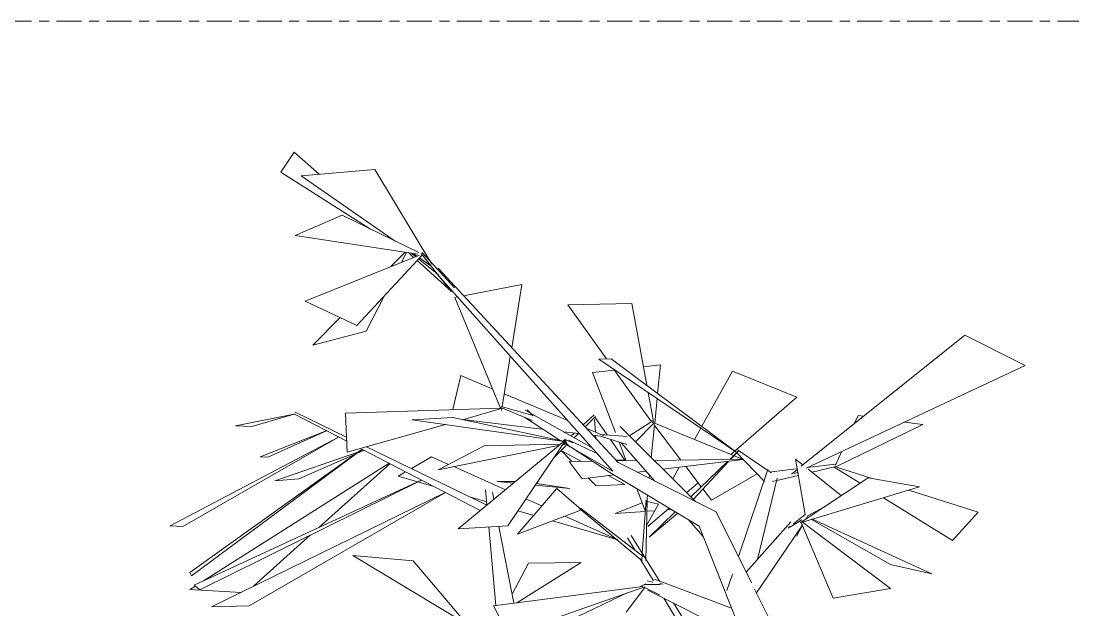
# Model space of a CAD drawing. Header units: millimetres. Extents: x 78096 to 288885, y -20632 to 149556.
# Drawn here: x 250013 to 250680, y 96126 to 96500 of the extents above; entities that cross this region are included whole.
import ezdxf

# ---------------------------------------------------------------- set-up
doc = ezdxf.new("R2010")
doc.units = ezdxf.units.MM
doc.linetypes.add('Centre', pattern=[31.75, 6.35, -4.7625, 15.875, -4.7625])
for name, color, linetype, lineweight in [('A-FLOR-LEVL', 51, 'Continuous', 9), ('G-IMPT', 8, 'Continuous', 9), ('L-PLNT', 71, 'Continuous', 9)]:
    doc.layers.add(name, color=color, linetype=linetype, lineweight=lineweight)

# ---------------------------------------------------------------- blocks, each defined once
blk = doc.blocks.new('ZZ-V - Tree Broadleaf 2 - 3dtree rotund SIMPLU-4826109-TOMH A-A')
at = {"layer": 'G-IMPT'}
for p, q in [((24481.4, 96404.06), (24489.72, 96416.82)), ((24505.61, 96402.73), (24489.72, 96416.82)), ((24481.4, 96404.06), (24538.19, 96367.95)), ((24540.96, 96405.71), (24494.12, 96401.77)), ((24540.96, 96405.71), (24577.03, 96345.61)), ((24553.9, 96360.31), (24494.12, 96401.77)), ((24520.17, 96376.71), (24490.31, 96363.92)), ((24520.17, 96376.71), (24568.93, 96353)), ((24568.21, 96352.11), (24490.31, 96363.92)), ((24496.72, 96322.31), (24569.27, 96351.47)), ((24529.55, 96306.8), (24570.77, 96351.22)), ((24551.14, 96344.18), (24560.22, 96353.32)), ((24557.77, 96346.85), (24561.01, 96353.2)), ((24562.21, 96353.02), (24565.57, 96349.98)), ((24564.05, 96352.74), (24566.86, 96350.5)), ((24567.6, 96350.8), (24565.84, 96352.02)), ((24570.38, 96352.51), (24589.4, 96328.44)), ((24570.91, 96353.08), (24591.57, 96330.76)), ((24567.77, 96348), (24589.5, 96328.38)), ((24568.72, 96349.02), (24578.98, 96340.85)), ((24576.73, 96344.47), (24569.29, 96349.63)), ((24578.72, 96341.14), (24691.98, 96214.28)), ((24581.06, 96343.14), (24695.29, 96219.8)), ((24597.27, 96325.64), (24634.28, 96332.71)), ((24627.81, 96292.67), (24634.28, 96332.71)), ((24535.46, 96303.09), (24546.87, 96325.47)), ((24591.81, 96324.59), (24593.25, 96324.87)), ((24591.81, 96324.59), (24620.71, 96254.39)), ((24496.72, 96322.31), (24529.55, 96306.8)), ((24663.44, 96319.92), (24704.09, 96320.62)), ((24663.44, 96319.92), (24688, 96285.53)), ((24713.49, 96268.85), (24704.09, 96320.62)), ((24501.55, 96294.28), (24518.96, 96311.8)), ((24535.46, 96303.09), (24501.55, 96294.28)), ((24915.22, 96300.7), (24811.46, 96217.39)), ((24915.22, 96300.7), (24953.51, 96281.4)), ((24621.75, 96255.21), (24626.91, 96287.16)), ((24683.06, 96285.32), (24690.95, 96285.66)), ((24683.06, 96285.32), (24770.63, 96226.14)), ((24770.07, 96226.66), (24690.95, 96285.66)), ((24693.03, 96278.49), (24679.13, 96276.92)), ((24692.89, 96278.68), (24716.5, 96245.62)), ((24722.16, 96281.76), (24711.37, 96280.55)), ((24722.16, 96281.76), (24720.38, 96263.71)), ((24767.94, 96277.87), (24748.42, 96242.8)), ((24767.94, 96277.87), (24808.59, 96261.34)), ((24953.51, 96281.4), (24814.57, 96216.12)), ((24595.52, 96274.94), (24590.44, 96253.4)), ((24595.52, 96274.94), (24615.76, 96266.41)), ((24679.13, 96276.92), (24693.55, 96238.92)), ((24717.67, 96245.81), (24714.34, 96264.18)), ((24623.06, 96263.34), (24663.32, 96246.38)), ((24720.04, 96260.33), (24718.5, 96244.75)), ((24766.73, 96224.93), (24808.59, 96261.34)), ((24452.66, 96243.09), (24489.68, 96250.59)), ((24489.59, 96250.63), (24523.09, 96233.26)), ((24490.32, 96251.67), (24522.96, 96235.88)), ((24620.72, 96254.38), (24522.24, 96251.2)), ((24523.42, 96226.3), (24522.24, 96251.2)), ((24596.54, 96246.99), (24622.02, 96254.2)), ((24620.83, 96254.65), (24640.74, 96246.43)), ((24621.15, 96255.38), (24640.64, 96249.86)), ((24621.36, 96252.82), (24621.56, 96254.07)), ((24678.8, 96229.04), (24636.31, 96252.99)), ((24637.59, 96253.14), (24641.49, 96249.49)), ((24489.8, 96250.52), (24462.97, 96242.57)), ((24523.42, 96226.3), (24585.72, 96243.93)), ((24564.63, 96246.92), (24590.5, 96248.27)), ((24564.63, 96246.92), (24661.04, 96233.22)), ((24590.5, 96248.27), (24662.56, 96233)), ((24646.8, 96241.03), (24596.83, 96247.07)), ((24658.62, 96233.84), (24635.8, 96248.58)), ((24639.17, 96247.07), (24639.44, 96246.4)), ((24680.2, 96250.05), (24673.18, 96243.68)), ((24680.94, 96249), (24674.33, 96242.44)), ((24680.85, 96239), (24680.21, 96247.08)), ((24680.53, 96248.6), (24688.41, 96237.33)), ((24717.41, 96246.19), (24702.77, 96237.03)), ((24718.21, 96245.02), (24706.27, 96232.93)), ((24716.83, 96245.44), (24774.22, 96221.86)), ((24847.52, 96249.66), (24845.14, 96244.43)), ((24847.52, 96249.66), (24851.03, 96249.16)), ((24877.04, 96245.47), (24888.52, 96243.84)), ((24452.66, 96243.09), (24462.97, 96242.57)), ((24468.23, 96223.35), (24510.18, 96239.96)), ((24510.19, 96239.95), (24473, 96223.17)), ((24670.67, 96238.15), (24660.45, 96239.38)), ((24667.5, 96238.53), (24665.38, 96236.61)), ((24670.08, 96238.22), (24667.34, 96235.5)), ((24675.38, 96241.3), (24686.37, 96236.68)), ((24684.43, 96237.64), (24701.06, 96236.36)), ((24696.53, 96242.57), (24744.47, 96195.12)), ((24718.37, 96243.42), (24716.35, 96222.95)), ((24735.17, 96221.36), (24718.02, 96243.87)), ((24747.75, 96241.6), (24743.74, 96234.38)), ((24833.4, 96216.99), (24888.52, 96243.84)), ((24517.82, 96235.99), (24411.02, 96179.7)), ((24419.25, 96179.09), (24517.88, 96235.96)), ((24593.75, 96177.75), (24662.37, 96234.47)), ((24610.3, 96230.31), (24657.82, 96231.52)), ((24625.23, 96179.59), (24662.37, 96234.47)), ((24660.09, 96231.1), (24662.62, 96231.61)), ((24660.41, 96231.58), (24662.64, 96231.64)), ((24660.59, 96233.96), (24664.62, 96229.7)), ((24662.47, 96231.35), (24660.93, 96232.34)), ((24661.02, 96232.1), (24664.93, 96229.67)), ((24661.04, 96234.59), (24666.49, 96232.27)), ((24662.43, 96231.29), (24691.76, 96214.22)), ((24664.02, 96233.92), (24682.95, 96225.07)), ((24684.05, 96236.53), (24679.26, 96237.11)), ((24681.16, 96235.06), (24681.01, 96236.9)), ((24684.02, 96236.44), (24700.81, 96231.27)), ((24690.41, 96234.47), (24699.58, 96221.35)), ((24695.88, 96232.79), (24700.39, 96220.91)), ((24697.27, 96232.36), (24718.36, 96208.22)), ((24423.58, 96150.02), (24532.85, 96228.19)), ((24530.13, 96226.14), (24424.7, 96147.91)), ((24477.49, 96208.19), (24530.18, 96226.29)), ((24492.67, 96209.5), (24528.58, 96225.14)), ((24529.52, 96225.55), (24534.1, 96227.54)), ((24530.32, 96226.33), (24534, 96227.6)), ((24532.87, 96228.18), (24530.44, 96226.37)), ((24532.79, 96228.22), (24607.76, 96189.33)), ((24535.64, 96229.75), (24611.99, 96192.83)), ((24581.19, 96215.23), (24657.21, 96230.52)), ((24610.3, 96230.31), (24581.19, 96215.23)), ((24662.32, 96230.52), (24654.32, 96222.58)), ((24665.95, 96220.47), (24659.13, 96227.35)), ((24672.14, 96220.55), (24659.26, 96227.48)), ((24689.98, 96213.56), (24665.01, 96229.71)), ((24766.06, 96221.75), (24770.43, 96225.96)), ((24766.63, 96221.76), (24770.5, 96225.89)), ((24769.93, 96226.48), (24788.09, 96207.85)), ((24770.61, 96226.13), (24771.79, 96227.27)), ((24771.01, 96227.79), (24790.84, 96214.39)), ((24837.05, 96226.68), (24833.12, 96218.07)), ((24432.36, 96144.74), (24550.01, 96219.29)), ((24468.23, 96223.35), (24473, 96223.17)), ((24550.43, 96219.07), (24505.51, 96178.63)), ((24576.89, 96223.5), (24564.11, 96215.99)), ((24576.89, 96223.5), (24587.77, 96218.64)), ((24590.99, 96217.2), (24623.76, 96202.56)), ((24664.23, 96220.45), (24679.04, 96220.64)), ((24664.23, 96220.45), (24672.57, 96209.53)), ((24693.72, 96221.51), (24699.58, 96221.35)), ((24694.34, 96220.84), (24707.2, 96221)), ((24757.56, 96188.54), (24694.43, 96220.24)), ((24718.18, 96221.14), (24774.43, 96221.86)), ((24774.61, 96221.68), (24723.75, 96215.62)), ((24748.07, 96204.42), (24738.23, 96217.35)), ((24741.48, 96198.07), (24764.77, 96220.5)), ((24743.03, 96196.54), (24765.54, 96220.6)), ((24812.53, 96218.25), (24807.9, 96221.95)), ((24807.9, 96221.95), (24813.9, 96186.73)), ((24832.89, 96218.65), (24815.54, 96216.58)), ((24560.48, 96213.86), (24555.81, 96211.11)), ((24555.81, 96211.11), (24578.47, 96204.53)), ((24692.7, 96211.93), (24672.57, 96209.53)), ((24699.52, 96205.82), (24688.99, 96211.49)), ((24746.65, 96179.37), (24689.98, 96213.56)), ((24713.01, 96214.35), (24707.48, 96213.69)), ((24715.25, 96211.79), (24715.06, 96209.88)), ((24733.98, 96216.84), (24729.91, 96209.53)), ((24754.52, 96195.96), (24783.54, 96212.52)), ((24790.33, 96215.32), (24771.6, 96160.2)), ((24790.84, 96214.38), (24792.55, 96213.23)), ((24808.27, 96215.71), (24792.62, 96213.85)), ((24809.67, 96211.57), (24793.31, 96207.72)), ((24809.01, 96215.42), (24805.33, 96212.47)), ((24809.31, 96213.65), (24806.94, 96212.54)), ((24836.82, 96198.82), (24815.83, 96215.61)), ((24833.49, 96217.18), (24818.32, 96213.61)), ((24848.77, 96206.76), (24832.4, 96216.93)), ((24856.37, 96209.7), (24833.82, 96216.86)), ((24426.43, 96141.99), (24570.42, 96208.7)), ((24429.91, 96139), (24570.47, 96208.68)), ((24492.67, 96209.5), (24477.49, 96208.19)), ((24628.83, 96206.75), (24618.6, 96207.73)), ((24618.6, 96207.73), (24630.01, 96207.72)), ((24664.59, 96203.31), (24642.7, 96205.41)), ((24664.59, 96203.31), (24643.47, 96206.54)), ((24681.27, 96205.01), (24676.35, 96209.98)), ((24699.52, 96205.82), (24681.27, 96205.01)), ((24738.85, 96200.68), (24746.11, 96207)), ((24796.23, 96209.81), (24783.69, 96158.24)), ((24810.78, 96181.53), (24853.88, 96210.14)), ((24886.42, 96204.34), (24812.19, 96181.96)), ((24886.42, 96204.34), (24853.88, 96210.14)), ((24585.53, 96200.87), (24437.3, 96128.2)), ((24461.18, 96128.88), (24585.71, 96200.77)), ((24601.81, 96197.75), (24611.94, 96194.81)), ((24612.11, 96192.92), (24611.26, 96202.37)), ((24616.39, 96196.46), (24615.51, 96201.05)), ((24656.43, 96203.27), (24631.49, 96174.24)), ((24656.43, 96203.27), (24672.08, 96189.81)), ((24707.1, 96203.24), (24712.44, 96189.17)), ((24713.99, 96199.08), (24713.27, 96191.83)), ((24754.52, 96195.96), (24749.12, 96203.05)), ((24907.39, 96170.33), (24863.69, 96197.49)), ((24923.66, 96188.34), (24879.67, 96202.31)), ((24636.82, 96196.72), (24646.93, 96192.21)), ((24671.46, 96190.79), (24711.12, 96160.14)), ((24693.41, 96187.53), (24710.55, 96194.15)), ((24713.02, 96195.84), (24710.64, 96162.23)), ((24713.65, 96195.82), (24712.89, 96157.33)), ((24720.94, 96193.4), (24713.35, 96179.77)), ((24720.91, 96193.35), (24713.64, 96195.08)), ((24714.1, 96179.14), (24727.58, 96190.88)), ((24824.33, 96190.53), (24815.42, 96185.91)), ((24672, 96189.78), (24631.49, 96174.24)), ((24631.65, 96189.09), (24641.73, 96186.16)), ((24661.44, 96185.73), (24695.21, 96170.63)), ((24671.04, 96190.34), (24710.64, 96157.37)), ((24712.52, 96188.81), (24693.41, 96187.53)), ((24718.61, 96189.21), (24713.51, 96188.87)), ((24714.95, 96172.51), (24731.54, 96188.49)), ((24733.09, 96187.55), (24714.95, 96172.51)), ((24729.17, 96189.92), (24726.26, 96189.72)), ((24779.94, 96143.37), (24757.56, 96188.54)), ((24813.9, 96186.73), (24806.63, 96180.97)), ((24815.53, 96185.81), (24814.52, 96184.02)), ((24818.58, 96183.89), (24894.36, 96149.14)), ((24923.66, 96188.34), (24907.39, 96170.33)), ((24419.25, 96179.09), (24411.02, 96179.7)), ((24593.75, 96177.75), (24625.23, 96179.59)), ((24617.8, 96129.1), (24613.36, 96178.9)), ((24629.09, 96130.55), (24619.7, 96179.27)), ((24653.59, 96182.72), (24695.21, 96170.63)), ((24740.13, 96183.3), (24749.22, 96172.9)), ((24776.65, 96103.75), (24746.65, 96179.37)), ((24804.96, 96182.16), (24776.55, 96150.22)), ((24810.82, 96177.98), (24783.03, 96137.15)), ((24804.27, 96179.1), (24803.07, 96178.14)), ((24811.77, 96183.53), (24804.27, 96178.72)), ((24812.04, 96180.4), (24808.69, 96173.07)), ((24812.23, 96179.96), (24810.21, 96176.39)), ((24811.31, 96182.16), (24831.66, 96133.73)), ((24868.04, 96139.87), (24812.3, 96181.96)), ((24868.12, 96155.17), (24817.92, 96183.69)), ((24500.19, 96173.84), (24464.07, 96141.33)), ((24701.24, 96172.08), (24706.09, 96164.03)), ((24703.55, 96173.58), (24721.79, 96144.39)), ((24565.21, 96157.49), (24527.05, 96160.8)), ((24599.31, 96117.26), (24527.05, 96160.8)), ((24565.21, 96157.49), (24599.31, 96117.26)), ((24709.36, 96158.6), (24717.75, 96144.67)), ((24710.61, 96161.68), (24710.3, 96157.37)), ((24638.5, 96155.85), (24628.01, 96136.17)), ((24631.02, 96130.8), (24671.76, 96156.37)), ((24638.5, 96155.85), (24671.76, 96156.37)), ((24868.12, 96155.17), (24894.36, 96149.14)), ((24423.58, 96150.02), (24424.7, 96147.91)), ((24713.73, 96144.71), (24717.29, 96143.94)), ((24718.39, 96145.67), (24767.32, 96127.27)), ((24767.76, 96148.87), (24764.23, 96138.48)), ((24423.49, 96139.12), (24427.1, 96141.41)), ((24423.49, 96139.12), (24456.05, 96137.39)), ((24426.43, 96141.99), (24429.91, 96139)), ((24710.94, 96141.07), (24616.2, 96128.89)), ((24625.7, 96110.72), (24712.15, 96140.86)), ((24712.25, 96140.42), (24700.49, 96124.91)), ((24709.03, 96140.83), (24712.98, 96142.73)), ((24711.52, 96140.78), (24721.57, 96135.75)), ((24712.25, 96142.43), (24722.24, 96142.46)), ((24714.09, 96138.89), (24774.87, 96108.21)), ((24721.69, 96142.99), (24723.78, 96142.54)), ((24795.79, 96111.39), (24781.9, 96139.42)), ((24868.04, 96139.87), (24831.66, 96133.73)), ((24664.95, 96119.65), (24701.05, 96136.99)), ((24724.36, 96133.71), (24745.2, 96099.11)), ((24730.35, 96130.68), (24750.29, 96098.77)), ((24461.18, 96128.88), (24437.3, 96128.2)), ((24625.7, 96110.72), (24616.2, 96128.89))]:
    blk.add_line(p, q, dxfattribs=at)

msp = doc.modelspace()

# ---------------------------------------------------------------- linework, layer by layer
at = {"layer": 'A-FLOR-LEVL', "linetype": 'Centre'}
msp.add_line((192334.611, 96500), (278486.268, 96500), dxfattribs=at)

# ---------------------------------------------------------------- block references
at = {"layer": 'L-PLNT'}
msp.add_blockref('ZZ-V - Tree Broadleaf 2 - 3dtree rotund SIMPLU-4826109-TOMH A-A', (225696.455, 0), dxfattribs=at)

doc.saveas('drawing.dxf')
